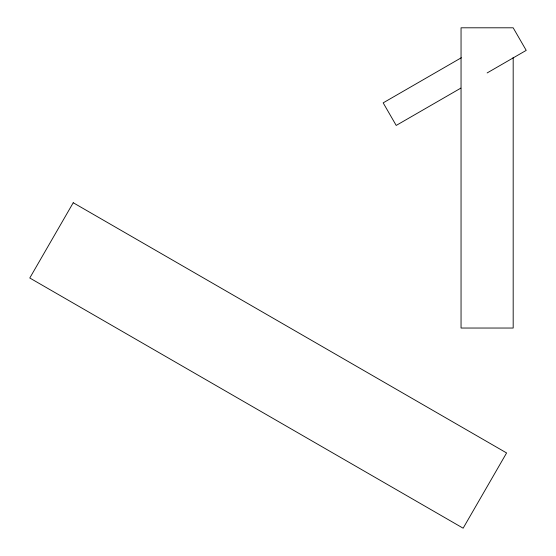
<?xml version="1.0" encoding="UTF-8"?>
<svg xmlns="http://www.w3.org/2000/svg" width="556" height="556" viewBox="0 0 556 556"><rect width="100%" height="100%" fill="white"/><g stroke="black" fill="none" stroke-linecap="round" stroke-linejoin="round"><path stroke-width="0.83" d="M461.327 57.741L383.174 102.86L396.206 125.434L460.834 88.126M487.139 72.94L526.219 50.374L513.181 27.8L461.049 27.8L461.049 328.04L513.181 328.04L513.181 57.303M73.232 202.745L29.781 278L463.141 528.2L506.592 452.945L73.232 202.745"/></g></svg>
